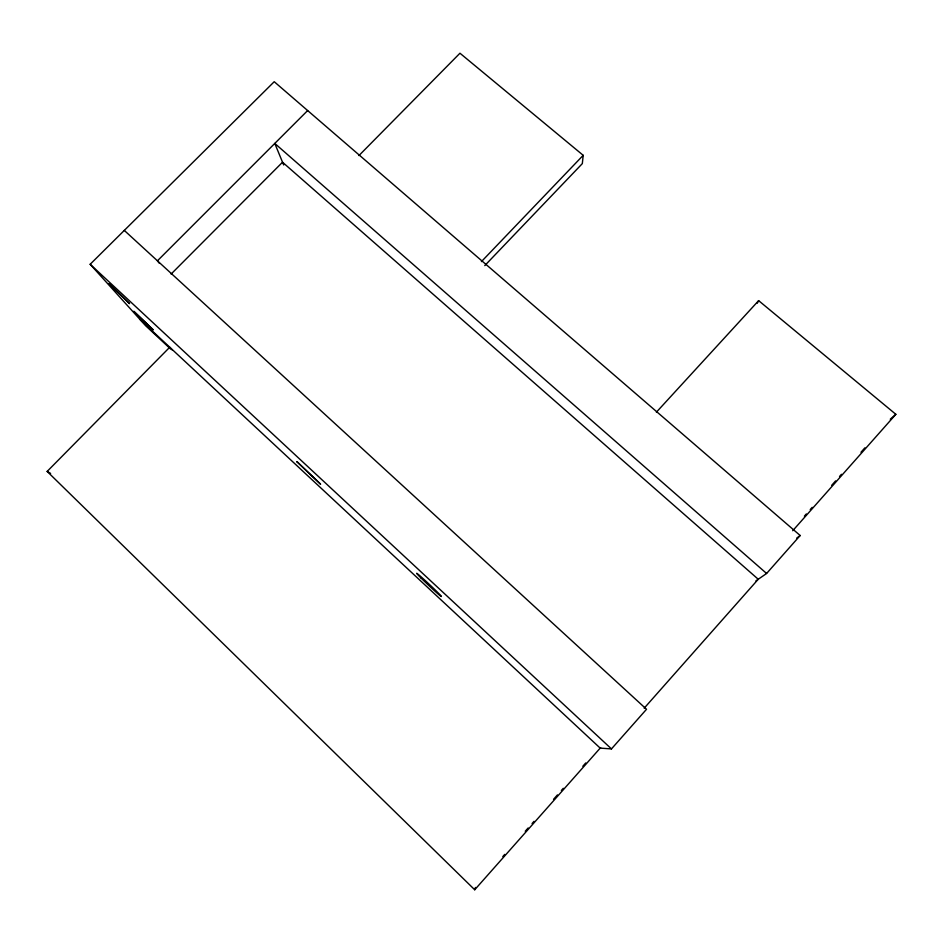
<?xml version="1.0" encoding="UTF-8"?>
<svg xmlns="http://www.w3.org/2000/svg" width="943" height="943" viewBox="0 0 943 943"><rect width="100%" height="100%" fill="white"/><g stroke="black" fill="none" stroke-linecap="round" stroke-linejoin="round"><path stroke-width="1.41" d="M358.941 155.56L459.96 53.221L583.198 155.312L582.326 163.611L484.773 265.608M172.274 350.065L169.752 347.224L47.15 471.429L474.718 889.779L475.461 887.446M757.264 303.222L758.644 300.64L895.85 414.307L792.721 530.732M644.163 708.217L758.243 579.25L282.535 162.22L171.096 274.071M140.259 319.76L600.184 748.117L611.465 748.907L646.533 709.266L124.299 230.422M755.932 580.853L766.6 573.474L800.171 535.506L274.224 81.711L90.163 264.276L145.717 325.806L170.494 348.898M502.796 856.598L504.741 854.393M525.239 831.255L528.174 827.954M532.076 823.545L534.021 821.341M553.541 799.31L557.454 794.902M561.356 790.493L563.301 788.289M582.833 766.258L585.756 762.946M804.391 516.151L806.336 513.947M810.237 509.55L812.194 507.346M831.714 485.303L835.616 480.895M839.518 476.498L841.474 474.294M860.994 452.251L864.896 447.842M474.718 889.779L600.62 747.622M656.375 412.209L758.644 300.64M481.425 261.612L583.198 155.312M307.654 110.555L157.434 260.81L159.19 263.144M890.275 419.199L895.85 414.307M796.741 538.064L800.171 535.506M47.15 471.429L50.616 473.41M766.6 573.474L274.79 143.442L283.678 164.978M90.163 264.276L611.465 748.907M109.023 283.796L129.509 303.552L109.023 283.796M133.871 311.39L153.096 329.767L133.871 311.39M297.316 461.929L296.762 461.599L320.62 484.219L297.316 461.929M421.097 578.083A16.844 0.589 43.2 0 0 441.194 596.436A16.844 0.589 43.2 0 0 425.057 580.405A16.844 0.589 43.2 0 0 421.097 578.083"/></g></svg>
